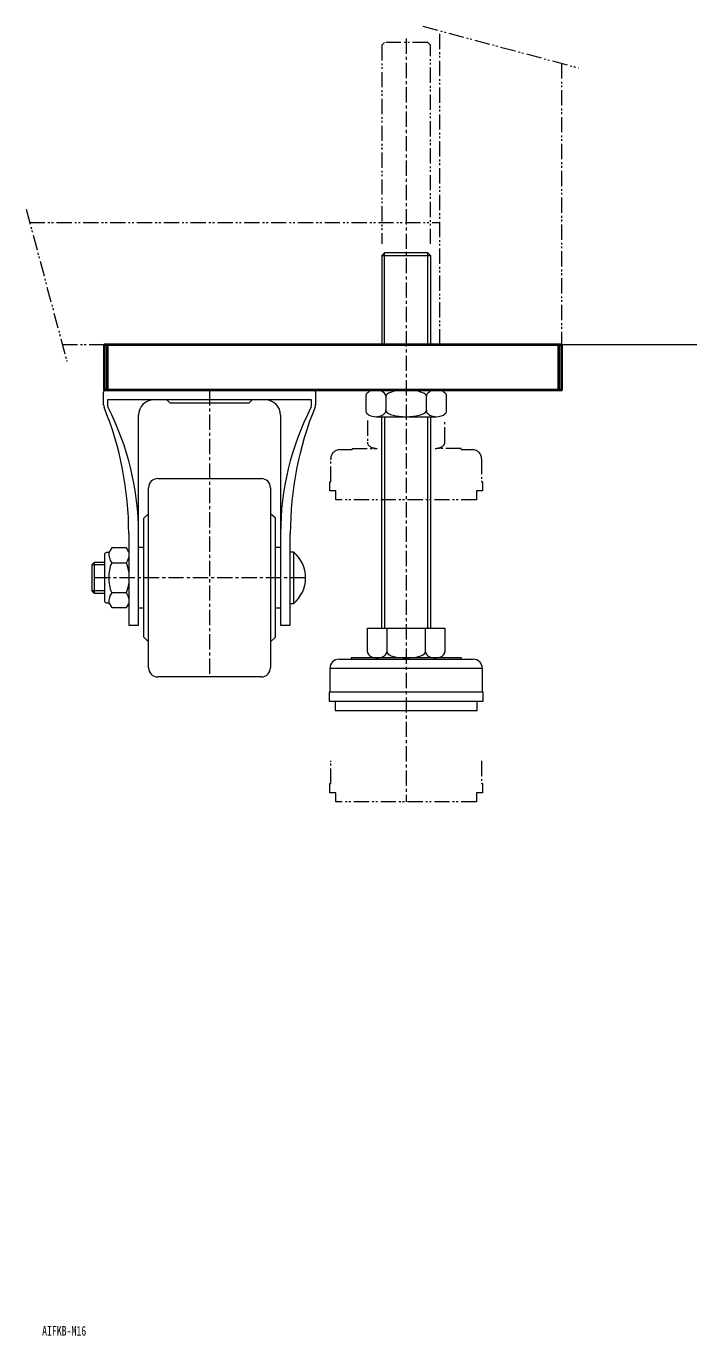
# Model space of a CAD drawing. Units: millimetres on the paper. Extents: x -600 to 3400, y -420 to 2338.
# Drawn here: x 2000.3 to 2217.7, y -419.6 to 9.7 of the extents above; entities that cross this region are included whole.
import ezdxf
from ezdxf.enums import TextEntityAlignment as Align

# ---------------------------------------------------------------- set-up
doc = ezdxf.new("R2010")
doc.units = ezdxf.units.MM
doc.linetypes.add('CHAIN1', pattern=[8, 5, -1, 1, -1])
doc.linetypes.add('DOUBLE_CHAIN1', pattern=[8.8, 5, -1, 0.6, -0.6, 0.6, -1])
for name, color, linetype, lineweight in [('0-0', 7, 'Continuous', 18), ('0-1', 4, 'Continuous', 18), ('0-8', 7, 'Continuous', 18), ('0-9', 4, 'DOUBLE_CHAIN1', 18)]:
    doc.layers.add(name, color=color, linetype=linetype, lineweight=lineweight)
doc.layers.add('0-F', color=7, linetype='Continuous')
doc.styles.add('ＭＳ ゴシック', font='')
doc.styles.get('ＭＳ ゴシック').set_extended_font_data('MS Gothic')

msp = doc.modelspace()

# ---------------------------------------------------------------- linework, layer by layer
at = {"layer": '0-0', "lineweight": 40}
for p, q in [((2026.932, -109.598), (2026.932, -94.598)), ((2174.932, -94.598), (2174.932, -109.598))]:
    msp.add_line(p, q, dxfattribs=at)
at = {"layer": '0-0'}
for p, q in [((2025.668, -114.404), (2025.668, -110.098)), ((2026.168, -109.598), (2094.696, -109.598)), ((2095.196, -110.098), (2095.196, -114.404)), ((2047.432, -113.798), (2046.432, -112.798)), ((2040.432, -200.598), (2040.432, -141.598)), ((2043.432, -138.598), (2077.432, -138.598)), ((2080.432, -141.598), (2080.432, -200.598)), ((2037.132, -161.098), (2038.832, -161.098)), ((2082.032, -161.098), (2083.732, -161.098)), ((2021.932, -166.798), (2025.932, -166.798)), ((2025.932, -163.598), (2025.932, -178.598)), ((2028.327, -166.198), (2033.182, -166.198)), ((2022.632, -176.098), (2021.932, -175.398)), ((2033.182, -175.998), (2028.327, -175.998)), ((2038.832, -181.098), (2037.132, -181.098)), ((2083.732, -181.098), (2082.032, -181.098)), ((2082.032, -190.598), (2080.432, -192.098)), ((2077.432, -203.598), (2043.432, -203.598))]:
    msp.add_line(p, q, dxfattribs=at)
at = {"layer": '0-0', "lineweight": 40}
msp.add_lwpolyline([(2175.932, -94.598), (2175.932, -109.598), (2025.932, -109.598), (2025.932, -94.598)], close=True, dxfattribs=at)
at = {"layer": '0-0'}
for points in [[(2093.932, -114.402), (2093.932, -112.798), (2026.932, -112.798), (2026.932, -114.402)], [(2047.432, -113.798), (2073.432, -113.798), (2074.432, -112.798)], [(2033.932, -156.598), (2033.932, -186.598), (2037.132, -186.598), (2037.132, -117.798)], [(2083.732, -117.798), (2083.732, -186.598), (2086.932, -186.598), (2086.932, -156.598)], [(2040.432, -192.098), (2038.832, -190.598), (2038.832, -151.598), (2040.432, -150.098)], [(2082.032, -190.598), (2082.032, -151.598), (2080.432, -150.098)], [(2033.932, -162.598), (2033.182, -161.298), (2028.327, -161.298), (2027.432, -162.848), (2026.682, -162.848)], [(2086.932, -162.598), (2087.932, -162.598), (2087.932, -179.598), (2086.932, -179.598)], [(2025.932, -175.398), (2021.932, -175.398), (2021.932, -166.798), (2022.632, -166.098)], [(2025.932, -166.098), (2022.632, -166.098), (2022.632, -176.098), (2025.932, -176.098)], [(2026.682, -179.348), (2027.432, -179.348), (2028.327, -180.898), (2033.182, -180.898), (2033.932, -179.598)]]:
    msp.add_lwpolyline(points, dxfattribs=at)
for centre, radius, start, end in [((2026.168, -110.098), 0.5, 90, 180), ((2094.696, -110.098), 0.5, 0, 90), ((2027.668, -114.404), 2, 180, 202.16386), ((1924.089, -156.598), 109.843, 0, 22.16386), ((2028.932, -114.402), 2, 180, 207.17927), ((1946.756, -156.598), 90.376, 0, 27.17927), ((2042.132, -117.798), 5, 90, 180), ((2078.732, -117.798), 5, 0, 90), ((2174.108, -156.598), 90.376, 152.82073, 180), ((2196.775, -156.598), 109.843, 157.83614, 180), ((2091.932, -114.402), 2, 332.82073, 0), ((2093.196, -114.404), 2, 337.83614, 0), ((2043.432, -141.598), 3, 90, 180), ((2077.432, -141.598), 3, 0, 90), ((2026.682, -163.598), 0.75, 90, 180), ((2032.411, -163.312), 5, 174.66785, 215.24478), ((2080.901, -171.098), 11.031, 309.59775, 50.40225), ((2037.407, -170.388), 10, 155.22862, 184.07151), ((2029.005, -163.449), 5, 326.64688, 350.2004), ((2023.981, -170.114), 10, 5.6422, 23.05933), ((2037.407, -171.808), 10, 175.92849, 204.77138), ((2032.411, -178.883), 5, 144.75522, 185.33214), ((2029.005, -178.747), 5, 9.7996, 33.35312), ((2023.981, -172.081), 10, 336.94067, 354.3578), ((2026.682, -178.598), 0.75, 180, 270), ((2043.432, -200.598), 3, 180, 270), ((2077.432, -200.598), 3, 270, 0)]:
    msp.add_arc(centre, radius, start, end, dxfattribs=at)
at = {"layer": '0-1', "linetype": 'DOUBLE_CHAIN1'}
for p, q in [((2130.428, 9.72), (2181.625, -3.998)), ((2175.932, -2.473), (2175.932, -94.598)), ((2000.275, -50.31), (2013.607, -100.068)), ((2001.424, -54.598), (2135.932, -54.598))]:
    msp.add_line(p, q, dxfattribs=at)
at = {"layer": '0-1', "linetype": 'CHAIN1'}
for p, q in [((2124.932, 5.702), (2124.932, -244.598)), ((2060.432, -109.598), (2060.432, -203.598)), ((2091.932, -171.098), (2021.932, -171.098))]:
    msp.add_line(p, q, dxfattribs=at)
at = {"layer": '0-1', "linetype": 'DOUBLE_CHAIN1'}
msp.add_lwpolyline([(2012.142, -94.598), (2135.932, -94.598), (2135.932, 8.245)], dxfattribs=at)
at = {"layer": '0-8', "color": 4}
for p, q in [((2116.932, -65.498), (2132.932, -65.498)), ((2117.832, -94.598), (2117.832, -64.598)), ((2132.032, -94.598), (2132.032, -64.598)), ((2175.932, -94.598), (2231.685, -94.598)), ((2149.932, -200.798), (2099.932, -200.798))]:
    msp.add_line(p, q, dxfattribs=at)
at = {"layer": '0-8'}
for p, q in [((2116.932, -65.498), (2116.932, -94.598)), ((2132.932, -65.498), (2132.032, -64.598)), ((2132.932, -65.498), (2132.932, -94.598)), ((2111.653, -111.598), (2111.653, -116.298)), ((2134.891, -109.598), (2114.973, -109.598)), ((2118.293, -111.598), (2118.293, -116.298)), ((2131.572, -116.298), (2131.572, -111.598)), ((2138.211, -116.298), (2138.211, -111.598)), ((2114.973, -118.298), (2134.891, -118.298)), ((2116.932, -187.598), (2116.932, -118.298)), ((2117.832, -118.298), (2117.832, -187.598)), ((2132.032, -187.598), (2132.032, -118.298)), ((2132.932, -118.298), (2132.932, -187.598)), ((2112.23, -187.598), (2137.634, -187.598)), ((2112.23, -195.398), (2112.23, -187.598)), ((2118.581, -187.598), (2118.581, -195.398)), ((2131.283, -195.398), (2131.283, -187.598)), ((2137.634, -187.598), (2137.634, -195.398)), ((2142.932, -197.398), (2142.932, -197.798)), ((2099.932, -200.798), (2099.932, -208.598)), ((2102.932, -197.798), (2146.932, -197.798)), ((2149.932, -208.598), (2149.932, -200.798))]:
    msp.add_line(p, q, dxfattribs=at)
for points in [[(2132.032, -64.598), (2117.832, -64.598), (2116.932, -65.498)], [(2118.293, -111.598), (2118.242, -111.25), (2118.092, -110.914), (2117.848, -110.598), (2117.516, -110.312), (2117.107, -110.066), (2116.633, -109.866), (2116.108, -109.718), (2115.549, -109.628), (2114.973, -109.598), (2114.396, -109.628), (2113.837, -109.718), (2113.313, -109.866), (2112.839, -110.066), (2112.43, -110.312), (2112.098, -110.598), (2111.853, -110.914), (2111.704, -111.25), (2111.653, -111.598)], [(2131.572, -111.598), (2131.471, -111.25), (2131.171, -110.914), (2130.682, -110.598), (2130.018, -110.312), (2129.2, -110.066), (2128.252, -109.866), (2127.203, -109.718), (2126.085, -109.628), (2124.932, -109.598), (2123.779, -109.628), (2122.661, -109.718), (2121.612, -109.866), (2120.664, -110.066), (2119.846, -110.312), (2119.182, -110.598), (2118.693, -110.914), (2118.393, -111.25), (2118.293, -111.598)], [(2138.211, -111.598), (2138.161, -111.25), (2138.011, -110.914), (2137.766, -110.598), (2137.435, -110.312), (2137.025, -110.066), (2136.551, -109.866), (2136.027, -109.718), (2135.468, -109.628), (2134.891, -109.598), (2134.315, -109.628), (2133.756, -109.718), (2133.232, -109.866), (2132.758, -110.066), (2132.348, -110.312), (2132.016, -110.598), (2131.772, -110.914), (2131.622, -111.25), (2131.572, -111.598)], [(2111.653, -116.298), (2111.704, -116.645), (2111.853, -116.982), (2112.098, -117.298), (2112.43, -117.583), (2112.839, -117.83), (2113.313, -118.03), (2113.837, -118.177), (2114.396, -118.267), (2114.973, -118.298), (2115.549, -118.267), (2116.108, -118.177), (2116.633, -118.03), (2117.107, -117.83), (2117.516, -117.583), (2117.848, -117.298), (2118.092, -116.982), (2118.242, -116.645), (2118.293, -116.298), (2118.393, -116.645), (2118.693, -116.982), (2119.182, -117.298), (2119.846, -117.583), (2120.664, -117.83), (2121.612, -118.03), (2122.661, -118.177), (2123.779, -118.267), (2124.932, -118.298), (2126.085, -118.267), (2127.203, -118.177), (2128.252, -118.03), (2129.2, -117.83), (2130.018, -117.583), (2130.682, -117.298), (2131.171, -116.982), (2131.471, -116.645), (2131.572, -116.298), (2131.622, -116.645), (2131.772, -116.982), (2132.016, -117.298)], [(2132.016, -117.298), (2132.348, -117.583), (2132.758, -117.83), (2133.232, -118.03), (2133.756, -118.177), (2134.315, -118.267), (2134.891, -118.298), (2135.468, -118.267), (2136.027, -118.177), (2136.551, -118.03), (2137.025, -117.83), (2137.435, -117.583), (2137.766, -117.298), (2138.011, -116.982), (2138.161, -116.645), (2138.211, -116.298)], [(2142.932, -197.398), (2106.932, -197.398), (2106.932, -197.798)], [(2112.23, -195.398), (2112.279, -195.745), (2112.422, -196.082), (2112.656, -196.398), (2112.973, -196.683), (2113.365, -196.93), (2113.818, -197.13), (2114.32, -197.277), (2114.854, -197.367), (2115.406, -197.398), (2115.957, -197.367), (2116.492, -197.277), (2116.994, -197.13), (2117.447, -196.93), (2117.838, -196.683), (2118.156, -196.398), (2118.39, -196.082), (2118.533, -195.745), (2118.581, -195.398), (2118.581, -195.398), (2118.678, -195.745), (2118.964, -196.082), (2119.432, -196.398), (2120.067, -196.683), (2120.85, -196.93), (2121.757, -197.13), (2122.76, -197.277), (2123.829, -197.367), (2124.932, -197.398), (2126.035, -197.367), (2127.104, -197.277), (2128.108, -197.13), (2129.014, -196.93), (2129.797, -196.683), (2130.432, -196.398), (2130.9, -196.082), (2131.187, -195.745), (2131.283, -195.398), (2131.283, -195.398), (2131.331, -195.745)], [(2131.331, -195.745), (2131.475, -196.082), (2131.708, -196.398), (2132.026, -196.683), (2132.417, -196.93), (2132.871, -197.13), (2133.372, -197.277), (2133.907, -197.367), (2134.458, -197.398), (2135.01, -197.367), (2135.544, -197.277), (2136.046, -197.13), (2136.5, -196.93), (2136.891, -196.683), (2137.208, -196.398), (2137.442, -196.082), (2137.586, -195.745), (2137.634, -195.398), (2137.634, -195.398)], [(2101.632, -211.598), (2101.632, -214.598), (2148.232, -214.598), (2148.232, -211.598)]]:
    msp.add_lwpolyline(points, dxfattribs=at)
msp.add_lwpolyline([(2099.682, -208.598), (2099.682, -211.598), (2150.182, -211.598), (2150.182, -208.598)], close=True, dxfattribs=at)
for centre, start, end in [((2102.932, -200.798), 90, 180), ((2146.932, -200.798), 360, 90)]:
    msp.add_arc(centre, 3, start, end, dxfattribs=at)
at = {"layer": '0-9'}
for p, q in [((2132.932, -61.666), (2132.932, 3.502)), ((2112.23, -119.598), (2112.23, -126.698)), ((2137.634, -126.698), (2137.634, -119.598)), ((2107.182, -128.698), (2107.182, -129.098)), ((2107.182, -128.698), (2115.406, -128.698)), ((2142.932, -128.698), (2134.458, -128.698)), ((2142.932, -129.098), (2142.932, -128.698)), ((2100.182, -139.598), (2100.182, -132.098)), ((2103.182, -129.098), (2107.182, -129.098)), ((2142.932, -129.098), (2146.682, -129.098)), ((2149.682, -132.098), (2149.682, -139.598)), ((2099.932, -142.598), (2099.932, -139.598)), ((2099.932, -139.598), (2100.182, -139.598)), ((2149.682, -139.598), (2149.932, -139.598)), ((2149.932, -139.598), (2149.932, -142.598)), ((2101.882, -142.598), (2099.932, -142.598)), ((2101.882, -145.598), (2101.882, -142.598)), ((2147.982, -145.598), (2101.882, -145.598)), ((2147.982, -142.598), (2147.982, -145.598)), ((2149.932, -142.598), (2147.982, -142.598)), ((2100.182, -238.598), (2100.182, -231.098)), ((2149.682, -231.098), (2149.682, -238.598)), ((2099.932, -241.598), (2099.932, -238.598)), ((2099.932, -238.598), (2100.182, -238.598)), ((2149.682, -238.598), (2149.932, -238.598)), ((2149.932, -238.598), (2149.932, -241.598)), ((2101.882, -241.598), (2099.932, -241.598)), ((2101.882, -244.598), (2101.882, -241.598)), ((2147.982, -244.598), (2101.882, -244.598)), ((2147.982, -241.598), (2147.982, -244.598)), ((2149.932, -241.598), (2147.982, -241.598))]:
    msp.add_line(p, q, dxfattribs=at)
msp.add_lwpolyline([(2132.932, 3.502), (2132.032, 4.402), (2117.832, 4.402), (2116.932, 3.502), (2116.932, -61.666)], dxfattribs=at)
for centre, start, end in [((2103.182, -132.098), 90, 180), ((2146.682, -132.098), 360, 90)]:
    msp.add_arc(centre, 3, start, end, dxfattribs=at)
for centre, major_axis, start_param, end_param in [((2115.406, -126.698), (3.175, 0), 3.1415927, 4.712389), ((2134.458, -126.698), (-3.175, 0), 1.5707963, 3.1415927)]:
    msp.add_ellipse(centre, major_axis=major_axis, ratio=0.629837, start_param=start_param, end_param=end_param, dxfattribs=at)

# ---------------------------------------------------------------- texts
at = {"layer": '0-F', "style": 'ＭＳ ゴシック', "width": 0.75}
msp.add_text('AIFKB-M16', height=3.152, dxfattribs=at).set_placement((2005.5, -420.5), align=Align.BOTTOM_LEFT)

doc.saveas('drawing.dxf')
